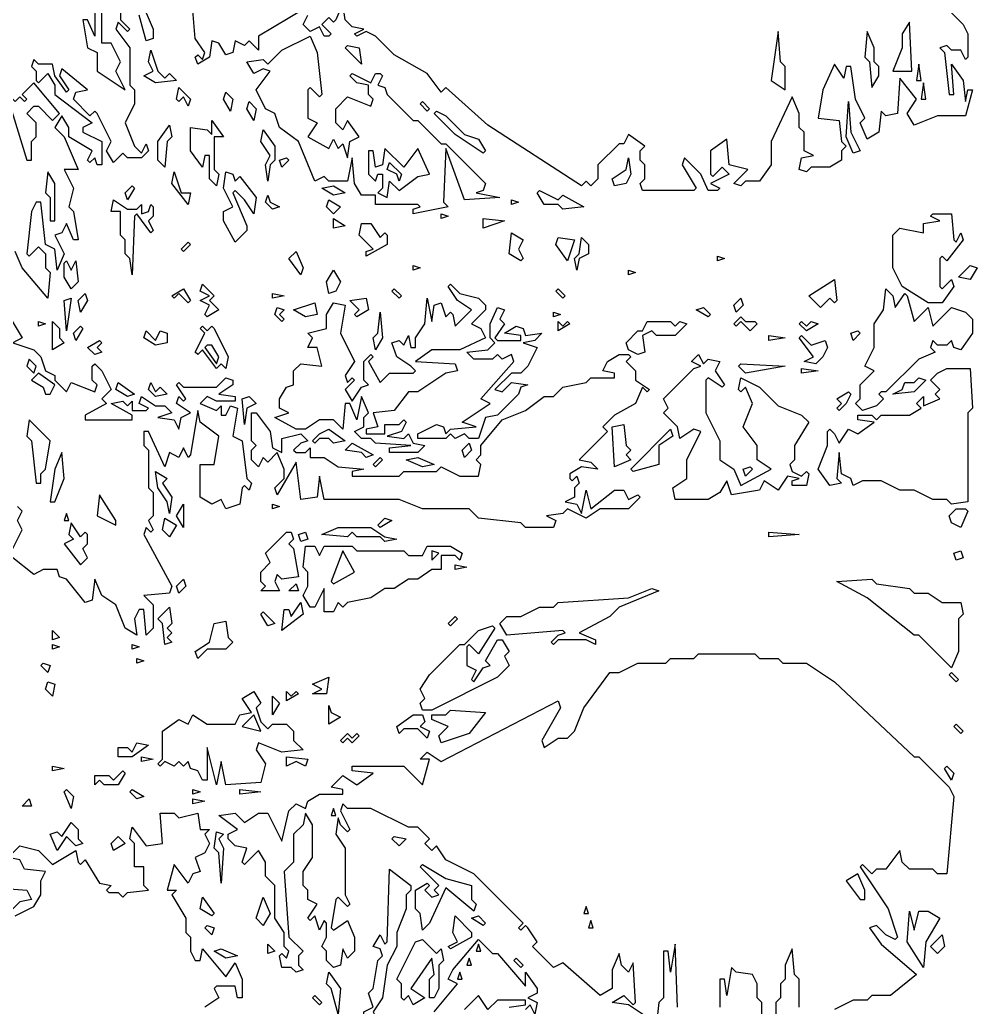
# Model space of a CAD drawing. Header units: millimetres. Extents: x -1921 to 1919, y -2 to 9002.
# Drawn here: x -1042 to -142, y 2950 to 3879 of the extents above; entities that cross this region are included whole.
import ezdxf

# ---------------------------------------------------------------- set-up
doc = ezdxf.new("R2010")
doc.units = ezdxf.units.MM
doc.layers.add('ALMOND-DRAW-PROFILE', color=7, linetype='Continuous', lineweight=25)

msp = doc.modelspace()

# ---------------------------------------------------------------- linework, layer by layer
at = {"layer": 'ALMOND-DRAW-PROFILE'}
for points in [[(-773.86, 3890.17), (-817.89, 3863.75), (-817.89, 3850.54), (-826.7, 3859.34), (-831.1, 3854.94), (-839.91, 3859.34), (-842.11, 3848.34), (-848.72, 3846.14), (-855.32, 3857.14), (-861.93, 3859.34), (-864.13, 3843.93), (-875.14, 3837.33), (-877.34, 3843.93), (-875.14, 3846.14), (-870.73, 3841.73), (-868.53, 3848.34), (-877.34, 3861.55), (-881.74, 3914.38)], [(-192.65, 3912.18), (-155.22, 3874.76), (-150.82, 3865.95), (-150.82, 3843.93), (-153.02, 3841.73), (-157.42, 3850.54), (-166.23, 3850.54), (-170.63, 3854.94), (-177.24, 3852.74), (-172.84, 3848.34), (-168.43, 3808.71), (-164.03, 3808.71), (-166.23, 3837.33), (-155.22, 3821.92), (-153.02, 3802.1), (-150.82, 3813.11), (-146.42, 3813.11), (-153.02, 3788.89), (-179.44, 3788.89), (-201.46, 3780.09), (-208.06, 3791.1), (-199.25, 3804.31), (-214.67, 3824.12), (-216.87, 3791.1), (-227.88, 3788.89), (-232.28, 3793.3), (-234.48, 3773.48), (-245.49, 3766.88), (-252.09, 3782.29), (-247.69, 3786.69), (-256.5, 3804.31), (-260.9, 3835.13), (-265.3, 3835.13), (-267.5, 3824.12), (-276.31, 3837.33), (-287.32, 3813.11), (-291.72, 3786.69), (-271.91, 3784.49), (-269.7, 3764.68), (-265.3, 3760.27), (-269.7, 3755.87), (-269.7, 3747.06), (-280.71, 3740.46), (-298.33, 3740.46), (-302.73, 3736.06), (-309.33, 3738.26), (-307.13, 3749.27), (-296.12, 3751.47), (-304.93, 3755.87), (-304.93, 3773.48), (-309.33, 3777.89), (-309.33, 3791.1), (-315.94, 3806.51), (-335.75, 3764.68), (-335.75, 3742.66), (-346.76, 3727.25), (-359.97, 3727.25), (-364.37, 3722.85), (-370.98, 3725.05), (-357.77, 3738.26), (-375.38, 3742.66), (-377.58, 3766.88), (-392.99, 3755.87), (-392.99, 3733.86), (-390.79, 3731.65), (-381.98, 3740.46), (-375.38, 3733.86), (-392.99, 3725.05), (-384.19, 3720.65), (-386.39, 3718.44), (-395.19, 3718.44), (-401.8, 3733.86), (-417.21, 3749.27), (-419.41, 3742.66), (-406.2, 3720.65), (-408.4, 3718.44), (-456.84, 3718.44), (-459.04, 3725.05), (-454.64, 3729.45), (-454.64, 3742.66), (-459.04, 3747.06), (-459.04, 3755.87), (-454.64, 3760.27), (-470.05, 3771.28), (-474.45, 3762.48), (-478.85, 3762.48), (-498.67, 3742.66), (-498.67, 3729.45), (-505.27, 3722.85), (-509.68, 3727.25), (-514.08, 3722.85), (-602.14, 3780.09), (-641.77, 3815.31), (-646.17, 3810.91), (-659.38, 3828.52), (-690.2, 3846.14), (-707.82, 3863.75), (-716.62, 3868.15), (-725.43, 3863.75), (-727.63, 3865.95), (-718.82, 3870.35), (-729.83, 3872.55), (-736.44, 3879.16), (-738.64, 3894.57), (-745.24, 3879.16), (-747.44, 3876.96), (-751.85, 3881.36), (-758.45, 3874.76), (-749.65, 3865.95), (-751.85, 3863.75), (-756.25, 3863.75), (-760.65, 3872.55), (-769.46, 3868.15), (-776.06, 3874.76), (-771.66, 3883.56)], [(-947.79, 3887.96), (-947.79, 3879.16), (-938.98, 3870.35), (-941.18, 3868.15), (-949.99, 3876.96), (-952.19, 3870.35), (-938.98, 3852.74), (-938.98, 3817.51), (-934.58, 3813.11), (-934.58, 3799.9), (-943.38, 3782.29), (-934.58, 3760.27), (-927.97, 3753.67), (-923.57, 3762.48), (-921.37, 3755.87), (-927.97, 3749.27), (-941.18, 3749.27), (-945.59, 3753.67), (-954.39, 3744.86), (-961, 3755.87), (-956.59, 3764.68), (-969.8, 3791.1), (-972, 3793.3), (-976.41, 3788.89), (-991.82, 3804.31), (-989.62, 3810.91), (-978.61, 3813.11), (-1002.83, 3832.93), (-1005.03, 3826.32), (-996.22, 3813.11), (-998.42, 3810.91), (-1009.43, 3826.32), (-1011.63, 3837.33), (-1024.84, 3837.33), (-1029.24, 3841.73), (-1031.45, 3835.13), (-1027.04, 3830.72), (-1027.04, 3821.92), (-1024.84, 3819.72), (-1016.04, 3828.52), (-1009.43, 3817.51), (-1009.43, 3808.71), (-974.21, 3782.29), (-983.01, 3777.89), (-983.01, 3773.48), (-965.4, 3764.68), (-965.4, 3742.66), (-969.8, 3742.66), (-972, 3749.27), (-976.41, 3744.86), (-978.61, 3747.06), (-974.21, 3755.87), (-996.22, 3769.08), (-996.22, 3777.89), (-1002.83, 3788.89), (-1009.43, 3777.89), (-1000.62, 3769.08), (-987.42, 3738.26), (-1000.62, 3738.26), (-991.82, 3720.65), (-996.22, 3703.03), (-991.82, 3698.63), (-987.42, 3672.21), (-991.82, 3672.21), (-998.42, 3687.62), (-1002.83, 3678.82), (-1009.43, 3676.61), (-1000.62, 3659), (-1007.23, 3643.59), (-1009.43, 3663.41), (-1018.24, 3667.81), (-1022.64, 3707.44), (-1027.04, 3707.44), (-1031.45, 3698.63), (-1035.85, 3659), (-1033.65, 3656.8), (-1024.84, 3665.61), (-1018.24, 3659), (-1018.24, 3645.79), (-1013.83, 3641.39), (-1016.04, 3617.17), (-1040.25, 3645.79), (-1046.86, 3661.2)], [(-923.57, 3885.76), (-916.97, 3870.35), (-916.97, 3861.55), (-923.57, 3859.34), (-930.17, 3883.56)], [(-1053.46, 3601.76), (-1040.25, 3579.75), (-1049.06, 3575.34), (-1029.24, 3568.74), (-1022.64, 3562.13), (-1018.24, 3548.92), (-1009.43, 3544.52), (-1009.43, 3540.12), (-998.42, 3529.11), (-994.02, 3537.92), (-972, 3529.11), (-969.8, 3535.71), (-974.21, 3540.12), (-974.21, 3553.33), (-972, 3555.53), (-965.4, 3548.92), (-956.59, 3531.31), (-965.4, 3522.5), (-961, 3518.1), (-980.81, 3507.09), (-980.81, 3502.69), (-936.78, 3502.69), (-936.78, 3507.09), (-956.59, 3518.1), (-945.59, 3520.3), (-941.18, 3515.9), (-936.78, 3520.3), (-936.78, 3511.5), (-923.57, 3511.5), (-921.37, 3513.7), (-930.17, 3518.1), (-927.97, 3524.71), (-914.76, 3515.9), (-905.96, 3515.9), (-899.35, 3509.3), (-912.56, 3504.89), (-897.15, 3502.69), (-892.75, 3493.88), (-890.55, 3504.89), (-881.74, 3509.3), (-894.95, 3518.1), (-892.75, 3524.71), (-888.34, 3520.3), (-886.14, 3522.5), (-894.95, 3535.71), (-892.75, 3537.92), (-888.34, 3533.51), (-857.52, 3533.51), (-848.72, 3542.32), (-842.11, 3540.12), (-842.11, 3535.71), (-855.32, 3526.91), (-839.91, 3524.71), (-839.91, 3520.3), (-857.52, 3520.3), (-866.33, 3524.71), (-872.93, 3518.1), (-857.52, 3511.5), (-853.12, 3515.9), (-853.12, 3507.09), (-848.72, 3507.09), (-844.31, 3515.9), (-837.71, 3513.7), (-842.11, 3487.28), (-833.31, 3482.88), (-828.9, 3447.65), (-824.5, 3443.25), (-826.7, 3436.64), (-831.1, 3441.05), (-833.31, 3438.85), (-835.51, 3423.43), (-848.72, 3419.03), (-853.12, 3427.84), (-861.93, 3423.43), (-872.93, 3430.04), (-872.93, 3460.86), (-859.72, 3460.86), (-855.32, 3487.28), (-872.93, 3500.49), (-875.14, 3511.5), (-881.74, 3469.67), (-883.94, 3467.47), (-888.34, 3476.27), (-892.75, 3467.47), (-901.55, 3471.87), (-905.96, 3458.66), (-921.37, 3491.68), (-925.77, 3491.68), (-925.77, 3478.47), (-921.37, 3474.07), (-921.37, 3438.85), (-916.97, 3434.44), (-916.97, 3412.43), (-921.37, 3408.02), (-916.97, 3399.22), (-919.17, 3397.02), (-923.57, 3401.42), (-925.77, 3394.81), (-899.35, 3346.38), (-901.55, 3339.77), (-925.77, 3337.57), (-916.97, 3328.77), (-916.97, 3306.75), (-923.57, 3300.15), (-925.77, 3324.36), (-930.17, 3324.36), (-934.58, 3315.56), (-932.38, 3300.15), (-943.38, 3306.75), (-952.19, 3328.77), (-965.4, 3337.57), (-972, 3352.98), (-974.21, 3333.17), (-980.81, 3330.97), (-998.42, 3352.98), (-1005.03, 3355.19), (-1007.23, 3361.79), (-1020.44, 3361.79), (-1029.24, 3357.39), (-1049.06, 3372.8)], [(-1049.06, 3381.6), (-1040.25, 3399.22), (-1044.66, 3408.02), (-1040.25, 3416.83), (-1044.66, 3421.23)], [(-423.81, 2950.1), (-426.02, 3009.54), (-430.42, 2983.12), (-432.62, 3002.94), (-437.02, 3002.94), (-437.02, 2958.9), (-441.43, 2954.5), (-443.63, 2934.69), (-470.05, 2952.3), (-485.46, 2954.5), (-474.45, 2961.11), (-465.64, 2952.3), (-463.44, 2954.5), (-465.64, 2991.93), (-470.05, 2983.12), (-476.65, 2989.73), (-478.85, 3000.73), (-485.46, 2985.32), (-485.46, 2967.71), (-496.47, 2961.11), (-531.69, 2991.93), (-540.5, 2987.52), (-560.31, 3007.34), (-555.91, 3011.74), (-564.71, 3024.95), (-566.92, 3027.15), (-571.32, 3022.75), (-573.52, 3024.95), (-569.12, 3029.35), (-615.35, 3075.59), (-641.77, 3088.8), (-650.58, 3102.01), (-654.98, 3097.6), (-661.58, 3104.21), (-657.18, 3108.61), (-668.19, 3119.62), (-676.99, 3119.62), (-712.22, 3137.23), (-734.24, 3137.23), (-738.64, 3141.63), (-740.84, 3135.03), (-732.03, 3117.42), (-734.24, 3115.22), (-740.84, 3121.82), (-743.04, 3128.42), (-745.24, 3113.01), (-736.44, 3099.8), (-736.44, 3055.77), (-732.03, 3046.97), (-734.24, 3044.77), (-743.04, 3053.57), (-745.24, 3051.37), (-749.65, 3024.95), (-747.44, 3022.75), (-734.24, 3031.56), (-727.63, 3016.14), (-727.63, 3002.94), (-734.24, 2996.33), (-738.64, 3005.14), (-740.84, 2989.73), (-747.44, 2987.52), (-754.05, 2994.13), (-754.05, 3002.94), (-758.45, 3007.34), (-754.05, 3016.14), (-754.05, 3029.35), (-756.25, 3031.56), (-760.65, 3022.75), (-765.06, 3035.96), (-769.46, 3031.56), (-771.66, 3033.76), (-762.86, 3046.97), (-771.66, 3051.37), (-771.66, 3060.18), (-776.06, 3064.58), (-776.06, 3077.79), (-767.26, 3091), (-767.26, 3121.82), (-773.86, 3132.83), (-776.06, 3121.82), (-784.87, 3113.01), (-784.87, 3086.59), (-793.68, 3077.79), (-789.27, 3016.14), (-776.06, 3002.94), (-780.47, 2998.53), (-780.47, 2989.73), (-776.06, 2985.32), (-782.67, 2983.12), (-787.07, 2987.52), (-795.88, 2987.52), (-798.08, 2998.53), (-795.88, 3000.73), (-791.48, 2996.33), (-789.27, 3002.94), (-793.68, 3007.34), (-793.68, 3020.55), (-802.48, 3033.76), (-802.48, 3064.58), (-811.29, 3073.39), (-811.29, 3086.59), (-817.89, 3097.6), (-831.1, 3084.39), (-833.31, 3086.59), (-828.9, 3099.8), (-839.91, 3102.01), (-846.51, 3108.61), (-846.51, 3113.01), (-837.71, 3117.42), (-855.32, 3130.63), (-839.91, 3132.83), (-831.1, 3124.02), (-817.89, 3132.83), (-809.09, 3132.83), (-795.88, 3106.41), (-789.27, 3135.03), (-782.67, 3141.63), (-773.86, 3137.23), (-771.66, 3143.84), (-760.65, 3150.44), (-738.64, 3150.44), (-738.64, 3154.84), (-749.65, 3157.05), (-738.64, 3168.05), (-725.43, 3159.25), (-710.02, 3170.25), (-729.83, 3172.46), (-729.83, 3176.86), (-681.4, 3176.86), (-663.79, 3159.25), (-657.18, 3183.46), (-665.99, 3183.46), (-659.38, 3190.07), (-646.17, 3181.26), (-536.09, 3238.5), (-533.89, 3231.9), (-551.51, 3201.08), (-549.3, 3194.47), (-536.09, 3203.28), (-527.29, 3203.28), (-520.68, 3209.88), (-511.88, 3231.9), (-487.66, 3264.92), (-478.85, 3264.92), (-461.24, 3273.73), (-434.82, 3273.73), (-430.42, 3278.13), (-408.4, 3278.13), (-404, 3282.53), (-351.16, 3282.53), (-346.76, 3278.13), (-329.15, 3278.13), (-324.74, 3273.73), (-302.73, 3273.73), (-276.31, 3256.12), (-201.46, 3185.67), (-197.05, 3185.67), (-168.43, 3157.05), (-164.03, 3148.24), (-170.63, 3075.59), (-179.44, 3075.59), (-183.84, 3079.99), (-205.86, 3079.99), (-212.46, 3086.59), (-214.67, 3097.6), (-227.88, 3079.99), (-236.68, 3079.99), (-241.08, 3075.59), (-249.89, 3084.39), (-252.09, 3082.19), (-225.67, 3042.56), (-216.87, 3016.14), (-219.07, 3013.94), (-227.88, 3018.35), (-236.68, 3027.15), (-243.29, 3024.95), (-232.28, 3009.54), (-199.25, 2980.92), (-223.47, 2961.11), (-241.08, 2961.11), (-245.49, 2956.7), (-258.7, 2956.7), (-276.31, 2947.9)], [(-1046.86, 3035.96), (-1029.24, 3044.77), (-1022.64, 3055.77), (-1022.64, 3068.98), (-1018.24, 3077.79), (-1038.05, 3079.99), (-1042.45, 3088.8), (-1053.46, 3091), (-1042.45, 3102.01), (-1024.84, 3097.6), (-1011.63, 3084.39), (-989.62, 3097.6), (-987.42, 3086.59), (-985.21, 3084.39), (-980.81, 3088.8), (-967.6, 3066.78), (-956.59, 3064.58), (-961, 3060.18), (-958.79, 3057.97), (-949.99, 3057.97), (-945.59, 3053.57), (-941.18, 3057.97), (-921.37, 3060.18), (-925.77, 3064.58), (-925.77, 3082.19), (-934.58, 3082.19), (-934.58, 3104.21), (-938.98, 3108.61), (-936.78, 3119.62), (-923.57, 3102.01), (-908.16, 3104.21), (-910.36, 3132.83), (-897.15, 3132.83), (-892.75, 3128.42), (-875.14, 3132.83), (-872.93, 3117.42), (-864.13, 3117.42), (-868.53, 3113.01), (-864.13, 3104.21), (-868.53, 3095.4), (-877.34, 3091), (-872.93, 3077.79), (-879.54, 3075.59), (-883.94, 3066.78), (-897.15, 3084.39), (-903.76, 3060.18), (-894.95, 3060.18), (-899.35, 3055.77), (-886.14, 3033.76), (-886.14, 3020.55), (-881.74, 3016.14), (-881.74, 3002.94), (-877.34, 2994.13), (-872.93, 2994.13), (-870.73, 3005.14), (-848.72, 2978.72), (-839.91, 2991.93), (-833.31, 2976.52), (-833.31, 2958.9), (-837.71, 2958.9), (-839.91, 2969.91), (-857.52, 2969.91), (-859.72, 2967.71), (-855.32, 2958.9), (-868.53, 2950.1)], [(-1064.47, 3062.38), (-1035.85, 3060.18), (-1031.45, 3051.37), (-1042.45, 3049.17), (-1049.06, 3042.56)], [(-652.78, 2945.69), (-630.76, 2972.11), (-639.57, 2976.52), (-635.16, 2985.32), (-610.95, 3013.94), (-597.74, 3000.73), (-593.33, 3000.73), (-566.92, 2969.91), (-566.92, 2983.12), (-555.91, 2967.71), (-555.91, 2963.31), (-564.71, 2958.9), (-555.91, 2954.5), (-558.11, 2943.49), (-562.51, 2952.3), (-566.92, 2947.9)], [(-309.33, 2950.1), (-309.33, 2976.52), (-313.74, 2980.92), (-315.94, 3005.14), (-322.54, 2989.73), (-322.54, 2976.52), (-326.95, 2972.11), (-326.95, 2958.9), (-331.35, 2954.5), (-331.35, 2941.29)], [(-344.56, 2936.89), (-344.56, 2954.5), (-348.96, 2958.9), (-348.96, 2972.11), (-353.36, 2980.92), (-368.78, 2983.12), (-373.18, 2987.52), (-377.58, 2961.11), (-379.78, 2976.52), (-384.19, 2976.52), (-384.19, 2950.1)], [(-582.33, 2950.1), (-566.92, 2952.3), (-566.92, 2956.7), (-593.33, 2956.7), (-602.14, 2947.9), (-610.95, 2961.11), (-624.16, 2947.9)]]:
    msp.add_lwpolyline(points, dxfattribs=at)
for points in [[(-943.38, 3813.11), (-952.19, 3830.72), (-947.79, 3839.53), (-956.59, 3857.14), (-965.4, 3857.14), (-965.4, 3892.37), (-972, 3894.57), (-972, 3863.75), (-978.61, 3879.16), (-983.01, 3879.16), (-978.61, 3852.74), (-969.8, 3848.34), (-969.8, 3830.72)], [(-221.27, 3830.72), (-203.66, 3830.72), (-205.86, 3876.96), (-212.46, 3865.95), (-212.46, 3852.74)], [(-322.54, 3813.11), (-322.54, 3835.13), (-326.95, 3839.53), (-329.15, 3868.15), (-335.75, 3821.92)], [(-241.08, 3815.31), (-234.48, 3826.32), (-234.48, 3835.13), (-238.88, 3839.53), (-238.88, 3852.74), (-245.49, 3868.15), (-247.69, 3843.93), (-243.29, 3839.53)], [(-672.59, 3696.43), (-672.59, 3700.83), (-665.99, 3703.03), (-668.19, 3705.23), (-707.82, 3705.23), (-707.82, 3714.04), (-721.03, 3714.04), (-727.63, 3725.05), (-729.83, 3749.27), (-734.24, 3727.25), (-751.85, 3727.25), (-756.25, 3731.65), (-765.06, 3727.25), (-780.47, 3764.68), (-798.08, 3777.89), (-802.48, 3791.1), (-811.29, 3795.5), (-820.1, 3813.11), (-806.89, 3830.72), (-813.49, 3832.93), (-822.3, 3828.52), (-828.9, 3839.53), (-813.49, 3841.73), (-809.09, 3837.33), (-795.88, 3850.54), (-769.46, 3863.75), (-762.86, 3848.34), (-758.45, 3808.71), (-760.65, 3806.51), (-769.46, 3815.31), (-771.66, 3813.11), (-771.66, 3786.69), (-762.86, 3782.29), (-771.66, 3769.08), (-751.85, 3758.07), (-747.44, 3766.88), (-743.04, 3758.07), (-738.64, 3762.48), (-734.24, 3749.27), (-732.03, 3764.68), (-723.23, 3769.08), (-734.24, 3784.49), (-738.64, 3775.68), (-745.24, 3782.29), (-745.24, 3795.5), (-734.24, 3806.51), (-712.22, 3797.7), (-710.02, 3804.31), (-714.42, 3808.71), (-714.42, 3817.51), (-725.43, 3819.72), (-732.03, 3826.32), (-729.83, 3828.52), (-712.22, 3819.72), (-707.82, 3828.52), (-703.41, 3828.52), (-701.21, 3826.32), (-705.61, 3817.51), (-699.01, 3815.31), (-696.81, 3808.71), (-672.59, 3784.49), (-668.19, 3784.49), (-646.17, 3762.48), (-641.77, 3762.48), (-604.34, 3725.05), (-606.54, 3718.44), (-613.15, 3716.24), (-591.13, 3711.84), (-624.16, 3709.64), (-641.77, 3758.07), (-643.97, 3707.44), (-639.57, 3703.03)], [(-914.76, 3819.72), (-925.77, 3826.32), (-916.97, 3830.72), (-921.37, 3839.53), (-919.17, 3850.54), (-912.56, 3830.72), (-905.96, 3824.12), (-901.55, 3828.52), (-894.95, 3821.92)], [(-721.03, 3837.33), (-736.44, 3852.74), (-734.24, 3854.94), (-723.23, 3852.74)], [(-199.25, 3821.92), (-194.85, 3821.92), (-197.05, 3837.33)], [(-1035.85, 3747.06), (-1031.45, 3747.06), (-1031.45, 3764.68), (-1027.04, 3769.08), (-1027.04, 3782.29), (-1035.85, 3791.1), (-1029.24, 3797.7), (-1024.84, 3797.7), (-1011.63, 3784.49), (-1005.03, 3791.1), (-1029.24, 3819.72), (-1040.25, 3808.71), (-1035.85, 3804.31), (-1038.05, 3802.1), (-1042.45, 3806.51), (-1046.86, 3802.1), (-1051.26, 3806.51), (-1053.46, 3804.31)], [(-194.85, 3804.31), (-190.45, 3804.31), (-192.65, 3819.72)], [(-883.94, 3797.7), (-888.34, 3806.51), (-892.75, 3802.1), (-894.95, 3804.31), (-892.75, 3815.31), (-881.74, 3804.31)], [(-844.31, 3793.3), (-850.92, 3804.31), (-848.72, 3810.91), (-842.11, 3804.31)], [(-822.3, 3784.49), (-828.9, 3795.5), (-826.7, 3802.1), (-820.1, 3795.5)], [(-659.38, 3793.3), (-665.99, 3799.9), (-663.79, 3802.1), (-657.18, 3795.5)], [(-258.7, 3753.67), (-265.3, 3769.08), (-263.1, 3802.1), (-260.9, 3773.48), (-252.09, 3755.87)], [(-606.54, 3753.67), (-632.96, 3771.28), (-652.78, 3791.1), (-650.58, 3793.3), (-641.77, 3788.89), (-624.16, 3771.28), (-610.95, 3766.88), (-604.34, 3755.87)], [(-857.52, 3722.85), (-864.13, 3729.45), (-864.13, 3751.47), (-868.53, 3751.47), (-870.73, 3740.46), (-881.74, 3755.87), (-881.74, 3777.89), (-866.33, 3775.68), (-861.93, 3771.28), (-861.93, 3784.49), (-850.92, 3769.08), (-859.72, 3769.08), (-859.72, 3738.26), (-855.32, 3733.86)], [(-905.96, 3740.46), (-912.56, 3747.06), (-912.56, 3764.68), (-901.55, 3780.09), (-899.35, 3769.08), (-903.76, 3764.68)], [(-809.09, 3727.25), (-811.29, 3742.66), (-806.89, 3751.47), (-815.69, 3764.68), (-813.49, 3775.68), (-802.48, 3760.27), (-802.48, 3747.06), (-806.89, 3742.66)], [(-696.81, 3711.84), (-694.61, 3727.25), (-685.8, 3718.44), (-668.19, 3731.65), (-657.18, 3733.86), (-668.19, 3758.07), (-681.4, 3740.46), (-699.01, 3758.07), (-701.21, 3742.66), (-707.82, 3740.46), (-710.02, 3755.87), (-714.42, 3755.87), (-714.42, 3733.86), (-707.82, 3727.25), (-705.61, 3733.86), (-701.21, 3733.86), (-701.21, 3720.65), (-705.61, 3716.24)], [(-795.88, 3740.46), (-798.08, 3747.06), (-791.48, 3749.27), (-789.27, 3747.06)], [(-685.8, 3727.25), (-688, 3733.86), (-696.81, 3738.26), (-694.61, 3744.86), (-683.6, 3733.86)], [(-483.26, 3722.85), (-485.46, 3729.45), (-472.25, 3738.26), (-470.05, 3749.27), (-467.85, 3733.86), (-472.25, 3725.05)], [(-1013.83, 3689.82), (-1009.43, 3689.82), (-1009.43, 3725.05), (-1016.04, 3736.06), (-1018.24, 3716.24), (-1013.83, 3711.84)], [(-883.94, 3705.23), (-899.35, 3725.05), (-897.15, 3736.06), (-890.55, 3716.24), (-881.74, 3716.24)], [(-839.91, 3670.01), (-850.92, 3689.82), (-850.92, 3698.63), (-842.11, 3703.03), (-850.92, 3720.65), (-848.72, 3736.06), (-842.11, 3733.86), (-839.91, 3727.25), (-835.51, 3731.65), (-820.1, 3711.84), (-822.3, 3696.43), (-831.1, 3709.64), (-839.91, 3718.44), (-842.11, 3716.24), (-828.9, 3685.42), (-828.9, 3681.02)], [(-941.18, 3709.64), (-943.38, 3716.24), (-936.78, 3722.85), (-934.58, 3720.65)], [(-747.44, 3714.04), (-758.45, 3720.65), (-747.44, 3722.85), (-736.44, 3716.24)], [(-531.69, 3700.83), (-536.09, 3705.23), (-549.3, 3705.23), (-555.91, 3716.24), (-553.71, 3718.44), (-536.09, 3709.64), (-531.69, 3714.04), (-511.88, 3703.03)], [(-936.78, 3639.19), (-938.98, 3654.6), (-943.38, 3659), (-943.38, 3672.21), (-947.79, 3676.61), (-947.79, 3698.63), (-956.59, 3698.63), (-954.39, 3709.64), (-941.18, 3700.83), (-932.38, 3700.83), (-927.97, 3705.23), (-927.97, 3696.43), (-921.37, 3698.63), (-919.17, 3705.23), (-916.97, 3703.03), (-916.97, 3694.23), (-921.37, 3689.82), (-916.97, 3681.02), (-919.17, 3678.82), (-932.38, 3696.43), (-934.58, 3694.23)], [(-804.69, 3700.83), (-811.29, 3707.44), (-809.09, 3714.04), (-806.89, 3707.44), (-798.08, 3703.03)], [(-747.44, 3696.43), (-754.05, 3703.03), (-751.85, 3709.64), (-740.84, 3703.03)], [(-580.13, 3705.23), (-580.13, 3709.64), (-573.52, 3707.44)], [(-747.44, 3683.22), (-747.44, 3692.03), (-736.44, 3685.42)], [(-646.17, 3692.03), (-646.17, 3696.43), (-639.57, 3694.23)], [(-606.54, 3683.22), (-606.54, 3692.03), (-586.73, 3689.82)], [(-188.25, 3612.77), (-212.46, 3628.18), (-221.27, 3645.79), (-221.27, 3676.61), (-214.67, 3683.22), (-192.65, 3678.82), (-192.65, 3687.62), (-177.24, 3689.82), (-186.05, 3694.23), (-183.84, 3696.43), (-166.23, 3696.43), (-164.03, 3672.21), (-161.83, 3670.01), (-157.42, 3678.82), (-155.22, 3672.21), (-170.63, 3652.4), (-175.04, 3656.8), (-177.24, 3654.6), (-177.24, 3628.18), (-175.04, 3625.98), (-166.23, 3634.78), (-164.03, 3628.18), (-175.04, 3612.77)], [(-716.62, 3656.8), (-716.62, 3661.2), (-710.02, 3663.41), (-723.23, 3676.61), (-721.03, 3687.62), (-712.22, 3687.62), (-703.41, 3674.41), (-699.01, 3678.82), (-696.81, 3676.61), (-696.81, 3667.81)], [(-888.34, 3661.2), (-890.55, 3663.41), (-883.94, 3670.01), (-881.74, 3667.81)], [(-571.32, 3652.4), (-582.33, 3659), (-580.13, 3678.82), (-569.12, 3672.21), (-573.52, 3663.41), (-569.12, 3654.6)], [(-527.29, 3652.4), (-538.3, 3667.81), (-536.09, 3674.41), (-520.68, 3672.21)], [(-518.48, 3643.59), (-520.68, 3654.6), (-516.28, 3659), (-514.08, 3674.41), (-507.47, 3667.81), (-507.47, 3659), (-516.28, 3654.6)], [(-778.27, 3639.19), (-789.27, 3654.6), (-782.67, 3661.2), (-776.06, 3645.79)], [(-994.02, 3625.98), (-1000.62, 3636.99), (-1000.62, 3650.2), (-998.42, 3652.4), (-994.02, 3643.59), (-989.62, 3652.4), (-987.42, 3632.58)], [(-386.39, 3652.4), (-386.39, 3656.8), (-379.78, 3654.6)], [(-751.85, 3621.58), (-754.05, 3632.58), (-747.44, 3643.59), (-740.84, 3632.58), (-745.24, 3623.78)], [(-672.59, 3643.59), (-672.59, 3647.99), (-665.99, 3645.79)], [(-470.05, 3639.19), (-470.05, 3643.59), (-463.44, 3641.39)], [(-159.63, 3636.99), (-148.62, 3647.99), (-142.01, 3645.79), (-148.62, 3634.78)], [(-289.52, 3608.37), (-300.53, 3619.37), (-276.31, 3634.78), (-274.11, 3614.97), (-276.31, 3612.77), (-280.71, 3617.17)], [(-883.94, 3612.77), (-892.75, 3621.58), (-897.15, 3617.17), (-899.35, 3619.37), (-888.34, 3625.98), (-881.74, 3614.97)], [(-866.33, 3599.56), (-868.53, 3601.76), (-864.13, 3610.57), (-872.93, 3614.97), (-864.13, 3619.37), (-872.93, 3623.78), (-870.73, 3630.38), (-859.72, 3619.37), (-864.13, 3614.97), (-855.32, 3606.16)], [(-694.61, 3471.87), (-694.61, 3476.27), (-674.79, 3478.47), (-707.82, 3480.68), (-712.22, 3485.08), (-721.03, 3485.08), (-727.63, 3491.68), (-718.82, 3496.09), (-718.82, 3504.89), (-714.42, 3509.3), (-721.03, 3524.71), (-725.43, 3502.69), (-732.03, 3518.1), (-736.44, 3518.1), (-738.64, 3493.88), (-747.44, 3502.69), (-760.65, 3502.69), (-773.86, 3493.88), (-782.67, 3493.88), (-802.48, 3504.89), (-789.27, 3509.3), (-798.08, 3513.7), (-798.08, 3522.5), (-791.48, 3533.51), (-784.87, 3535.71), (-784.87, 3548.92), (-778.27, 3555.53), (-758.45, 3553.33), (-762.86, 3570.94), (-771.66, 3570.94), (-767.26, 3579.75), (-771.66, 3584.15), (-754.05, 3588.55), (-754.05, 3601.76), (-747.44, 3612.77), (-736.44, 3610.57), (-740.84, 3584.15), (-727.63, 3557.73), (-736.44, 3544.52), (-734.24, 3537.92), (-729.83, 3542.32), (-727.63, 3540.12), (-736.44, 3531.31), (-729.83, 3520.3), (-721.03, 3533.51), (-714.42, 3535.71), (-718.82, 3540.12), (-718.82, 3557.73), (-712.22, 3564.33), (-710.02, 3562.13), (-714.42, 3557.73), (-703.41, 3537.92), (-694.61, 3546.72), (-672.59, 3546.72), (-670.39, 3548.92), (-674.79, 3553.33), (-688, 3562.13), (-692.41, 3575.34), (-685.8, 3577.54), (-681.4, 3573.14), (-676.99, 3581.95), (-674.79, 3570.94), (-670.39, 3570.94), (-670.39, 3579.75), (-661.58, 3592.95), (-659.38, 3617.17), (-654.98, 3595.16), (-652.78, 3610.57), (-646.17, 3612.77), (-641.77, 3599.56), (-637.37, 3603.96), (-635.16, 3601.76), (-632.96, 3590.75), (-617.55, 3606.16), (-630.76, 3614.97), (-639.57, 3628.18), (-637.37, 3630.38), (-628.56, 3621.58), (-610.95, 3617.17), (-604.34, 3610.57), (-604.34, 3606.16), (-617.55, 3592.95), (-608.75, 3588.55), (-604.34, 3579.75), (-628.56, 3568.74), (-654.98, 3568.74), (-670.39, 3557.73), (-632.96, 3555.53), (-630.76, 3548.92), (-641.77, 3546.72), (-668.19, 3529.11), (-676.99, 3529.11), (-690.2, 3511.5), (-710.02, 3509.3), (-705.61, 3496.09), (-716.62, 3493.88), (-716.62, 3489.48), (-699.01, 3489.48), (-699.01, 3498.29), (-685.8, 3498.29), (-681.4, 3502.69), (-679.2, 3500.49), (-683.6, 3491.68), (-696.81, 3487.28), (-681.4, 3485.08), (-676.99, 3489.48), (-672.59, 3480.68), (-661.58, 3478.47), (-668.19, 3471.87)], [(-685.8, 3617.17), (-692.41, 3623.78), (-690.2, 3625.98), (-683.6, 3619.37)], [(-531.69, 3617.17), (-538.3, 3623.78), (-536.09, 3625.98), (-529.49, 3619.37)], [(-249.89, 3511.5), (-256.5, 3518.1), (-252.09, 3522.5), (-252.09, 3535.71), (-238.88, 3548.92), (-247.69, 3553.33), (-238.88, 3570.94), (-238.88, 3592.95), (-230.08, 3606.16), (-227.88, 3625.98), (-221.27, 3619.37), (-219.07, 3608.37), (-210.26, 3621.58), (-208.06, 3619.37), (-201.46, 3595.16), (-188.25, 3608.37), (-183.84, 3590.75), (-166.23, 3608.37), (-153.02, 3603.96), (-146.42, 3597.36), (-146.42, 3584.15), (-157.42, 3568.74), (-164.03, 3570.94), (-166.23, 3577.54), (-170.63, 3573.14), (-179.44, 3573.14), (-183.84, 3577.54), (-186.05, 3570.94), (-181.64, 3566.54), (-197.05, 3559.93), (-227.88, 3529.11), (-232.28, 3529.11), (-234.48, 3526.91), (-230.08, 3522.5), (-236.68, 3515.9)], [(-998.42, 3586.35), (-1000.62, 3614.97), (-994.02, 3617.17)], [(-985.21, 3603.96), (-987.42, 3614.97), (-980.81, 3621.58), (-978.61, 3614.97)], [(-804.69, 3617.17), (-804.69, 3621.58), (-793.68, 3619.37)], [(-725.43, 3599.56), (-727.63, 3601.76), (-723.23, 3606.16), (-732.03, 3614.97), (-716.62, 3617.17), (-714.42, 3606.16)], [(-368.78, 3603.96), (-370.98, 3610.57), (-364.37, 3617.17), (-362.17, 3610.57)], [(-795.88, 3595.16), (-802.48, 3601.76), (-800.28, 3608.37), (-793.68, 3606.16), (-798.08, 3601.76), (-793.68, 3597.36)], [(-773.86, 3599.56), (-784.87, 3606.16), (-765.06, 3612.77), (-762.86, 3601.76)], [(-668.19, 3485.08), (-668.19, 3489.48), (-650.58, 3498.29), (-643.97, 3496.09), (-641.77, 3489.48), (-637.37, 3493.88), (-613.15, 3496.09), (-626.36, 3500.49), (-599.94, 3518.1), (-608.75, 3522.5), (-577.92, 3557.73), (-580.13, 3564.33), (-588.93, 3559.93), (-593.33, 3564.33), (-597.74, 3559.93), (-615.35, 3559.93), (-621.96, 3566.54), (-602.14, 3568.74), (-595.54, 3575.34), (-599.94, 3579.75), (-599.94, 3592.95), (-593.33, 3608.37), (-586.73, 3606.16), (-591.13, 3597.36), (-586.73, 3592.95), (-595.54, 3579.75), (-593.33, 3577.54), (-571.32, 3577.54), (-571.32, 3581.95), (-586.73, 3584.15), (-575.72, 3590.75), (-569.12, 3588.55), (-566.92, 3581.95), (-551.51, 3584.15), (-558.11, 3577.54), (-569.12, 3575.34), (-555.91, 3570.94), (-564.71, 3553.33), (-571.32, 3546.72), (-580.13, 3546.72), (-595.54, 3531.31), (-588.93, 3529.11), (-580.13, 3537.92), (-564.71, 3535.71), (-571.32, 3533.51), (-573.52, 3526.91), (-593.33, 3507.09), (-604.34, 3504.89), (-610.95, 3485.08), (-619.75, 3485.08), (-624.16, 3489.48), (-632.96, 3485.08), (-637.37, 3489.48), (-641.77, 3485.08)], [(-395.19, 3599.56), (-406.2, 3606.16), (-399.6, 3608.37), (-392.99, 3601.76)], [(-707.82, 3568.74), (-710.02, 3579.75), (-705.61, 3584.15), (-703.41, 3603.96), (-701.21, 3579.75)], [(-540.5, 3599.56), (-540.5, 3603.96), (-533.89, 3601.76)], [(-355.57, 3586.35), (-364.37, 3595.16), (-368.78, 3590.75), (-370.98, 3592.95), (-364.37, 3599.56), (-359.97, 3595.16), (-351.16, 3595.16), (-348.96, 3592.95)], [(-1024.84, 3590.75), (-1024.84, 3595.16), (-1018.24, 3592.95)], [(-1011.63, 3568.74), (-1011.63, 3595.16), (-1005.03, 3588.55), (-1005.03, 3579.75), (-1000.62, 3575.34)], [(-989.62, 3577.54), (-991.82, 3584.15), (-985.21, 3590.75), (-983.01, 3588.55)], [(-914.76, 3573.14), (-925.77, 3579.75), (-923.57, 3586.35), (-914.76, 3577.54), (-910.36, 3586.35), (-903.76, 3584.15), (-903.76, 3575.34)], [(-857.52, 3551.13), (-870.73, 3568.74), (-875.14, 3564.33), (-877.34, 3566.54), (-868.53, 3584.15), (-872.93, 3588.55), (-870.73, 3590.75), (-866.33, 3586.35), (-861.93, 3590.75), (-859.72, 3588.55), (-846.51, 3562.13), (-848.72, 3551.13), (-853.12, 3555.53)], [(-536.09, 3586.35), (-536.09, 3595.16), (-531.69, 3590.75), (-527.29, 3595.16), (-525.09, 3592.95)], [(-461.24, 3564.33), (-470.05, 3568.74), (-472.25, 3575.34), (-461.24, 3586.35), (-456.84, 3586.35), (-452.43, 3595.16), (-430.42, 3595.16), (-426.02, 3590.75), (-421.61, 3595.16), (-415.01, 3592.95), (-426.02, 3581.95), (-443.63, 3581.95), (-448.03, 3586.35), (-456.84, 3581.95), (-454.64, 3566.54)], [(-302.73, 3586.35), (-309.33, 3592.95), (-307.13, 3595.16), (-302.73, 3590.75), (-298.33, 3595.16), (-291.72, 3592.95)], [(-258.7, 3577.54), (-260.9, 3584.15), (-254.29, 3586.35), (-252.09, 3584.15)], [(-972, 3564.33), (-978.61, 3570.94), (-967.6, 3577.54), (-965.4, 3575.34), (-969.8, 3570.94), (-965.4, 3566.54)], [(-337.95, 3577.54), (-337.95, 3581.95), (-322.54, 3579.75)], [(-304.93, 3557.73), (-296.12, 3562.13), (-309.33, 3579.75), (-307.13, 3581.95), (-298.33, 3573.14), (-285.12, 3577.54), (-282.91, 3570.94), (-287.32, 3562.13), (-293.92, 3555.53)], [(-857.52, 3555.53), (-855.32, 3562.13), (-861.93, 3573.14), (-866.33, 3573.14), (-868.53, 3570.94)], [(-1029.24, 3546.72), (-1027.04, 3553.33), (-1033.65, 3559.93), (-1035.85, 3553.33)], [(-566.92, 3401.42), (-571.32, 3405.82), (-610.95, 3410.23), (-619.75, 3419.03), (-663.79, 3419.03), (-685.8, 3427.84), (-756.25, 3427.84), (-760.65, 3449.85), (-762.86, 3430.04), (-778.27, 3427.84), (-782.67, 3463.06), (-800.28, 3432.24), (-802.48, 3438.85), (-793.68, 3447.65), (-793.68, 3456.46), (-800.28, 3471.87), (-809.09, 3463.06), (-813.49, 3467.47), (-817.89, 3458.66), (-824.5, 3465.26), (-824.5, 3474.07), (-820.1, 3478.47), (-824.5, 3482.88), (-824.5, 3509.3), (-820.1, 3509.3), (-806.89, 3491.68), (-804.69, 3476.27), (-795.88, 3471.87), (-795.88, 3485.08), (-778.27, 3489.48), (-771.66, 3482.88), (-778.27, 3480.68), (-784.87, 3474.07), (-782.67, 3471.87), (-773.86, 3471.87), (-769.46, 3476.27), (-769.46, 3467.47), (-756.25, 3467.47), (-743.04, 3458.66), (-718.82, 3456.46), (-729.83, 3454.26), (-729.83, 3449.85), (-685.8, 3449.85), (-681.4, 3454.26), (-650.58, 3454.26), (-646.17, 3458.66), (-628.56, 3449.85), (-610.95, 3449.85), (-608.75, 3460.86), (-613.15, 3465.26), (-608.75, 3469.67), (-608.75, 3478.47), (-588.93, 3502.69), (-566.92, 3511.5), (-549.3, 3524.71), (-540.5, 3524.71), (-531.69, 3533.51), (-509.68, 3537.92), (-505.27, 3542.32), (-483.26, 3542.32), (-483.26, 3546.72), (-494.26, 3548.92), (-489.86, 3557.73), (-478.85, 3564.33), (-470.05, 3564.33), (-467.85, 3562.13), (-472.25, 3557.73), (-463.44, 3548.92), (-463.44, 3540.12), (-450.23, 3531.31), (-452.43, 3529.11), (-456.84, 3533.51), (-463.44, 3518.1), (-483.26, 3507.09), (-494.26, 3496.09), (-489.86, 3491.68), (-516.28, 3465.26), (-505.27, 3463.06), (-498.67, 3456.46), (-514.08, 3458.66), (-525.09, 3452.05), (-525.09, 3447.65), (-522.88, 3445.45), (-518.48, 3449.85), (-516.28, 3443.25), (-520.68, 3438.85), (-520.68, 3430.04), (-529.49, 3425.64), (-518.48, 3423.43), (-514.08, 3414.63), (-509.68, 3436.64), (-505.27, 3419.03), (-483.26, 3436.64), (-474.45, 3436.64), (-470.05, 3427.84), (-461.24, 3432.24), (-459.04, 3430.04), (-470.05, 3419.03), (-496.47, 3419.03), (-509.68, 3410.23), (-527.29, 3419.03), (-531.69, 3414.63), (-547.1, 3412.43), (-538.3, 3408.02), (-540.5, 3401.42)], [(-426.02, 3427.84), (-428.22, 3438.85), (-415.01, 3447.65), (-415.01, 3465.26), (-401.8, 3491.68), (-408.4, 3493.88), (-421.61, 3485.08), (-423.81, 3496.09), (-437.02, 3509.3), (-432.62, 3513.7), (-437.02, 3522.5), (-408.4, 3551.13), (-401.8, 3553.33), (-410.6, 3557.73), (-404, 3564.33), (-399.6, 3555.53), (-395.19, 3559.93), (-384.19, 3557.73), (-388.59, 3548.92), (-379.78, 3535.71), (-381.98, 3533.51), (-395.19, 3542.32), (-397.4, 3540.12), (-397.4, 3509.3), (-384.19, 3482.88), (-384.19, 3465.26), (-370.98, 3456.46), (-364.37, 3441.05), (-335.75, 3456.46), (-348.96, 3465.26), (-348.96, 3478.47), (-362.17, 3496.09), (-353.36, 3518.1), (-359.97, 3533.51), (-364.37, 3529.11), (-366.57, 3531.31), (-364.37, 3542.32), (-346.76, 3533.51), (-329.15, 3515.9), (-307.13, 3507.09), (-300.53, 3500.49), (-313.74, 3478.47), (-313.74, 3465.26), (-318.14, 3460.86), (-315.94, 3454.26), (-307.13, 3449.85), (-302.73, 3454.26), (-300.53, 3452.05), (-302.73, 3441.05), (-315.94, 3441.05), (-315.94, 3445.45), (-309.33, 3447.65), (-320.34, 3449.85), (-329.15, 3436.64), (-342.36, 3445.45), (-346.76, 3436.64), (-373.18, 3432.24), (-377.58, 3445.45), (-384.19, 3434.44), (-395.19, 3427.84)], [(-359.97, 3546.72), (-366.57, 3553.33), (-364.37, 3555.53), (-322.54, 3553.33)], [(-307.13, 3546.72), (-307.13, 3551.13), (-291.72, 3548.92)], [(-166.23, 3423.43), (-170.63, 3427.84), (-183.84, 3427.84), (-201.46, 3436.64), (-214.67, 3436.64), (-232.28, 3445.45), (-249.89, 3445.45), (-258.7, 3441.05), (-260.9, 3447.65), (-269.7, 3452.05), (-271.91, 3471.87), (-274.11, 3447.65), (-269.7, 3443.25), (-280.71, 3441.05), (-291.72, 3456.46), (-282.91, 3478.47), (-282.91, 3491.68), (-280.71, 3493.88), (-276.31, 3489.48), (-271.91, 3480.68), (-263.1, 3493.88), (-254.29, 3489.48), (-238.88, 3500.49), (-254.29, 3502.69), (-254.29, 3507.09), (-241.08, 3507.09), (-236.68, 3502.69), (-232.28, 3507.09), (-205.86, 3507.09), (-194.85, 3513.7), (-199.25, 3518.1), (-192.65, 3524.71), (-192.65, 3515.9), (-177.24, 3522.5), (-181.64, 3526.91), (-177.24, 3531.31), (-186.05, 3540.12), (-179.44, 3546.72), (-170.63, 3551.13), (-148.62, 3551.13), (-146.42, 3513.7), (-150.82, 3509.3), (-150.82, 3425.64)], [(-1018.24, 3526.91), (-1013.83, 3526.91), (-1009.43, 3535.71), (-1024.84, 3546.72), (-1031.45, 3540.12), (-1020.44, 3533.51)], [(-221.27, 3526.91), (-212.46, 3531.31), (-210.26, 3537.92), (-201.46, 3537.92), (-197.05, 3542.32), (-190.45, 3540.12), (-201.46, 3529.11)], [(-941.18, 3524.71), (-952.19, 3531.31), (-949.99, 3537.92), (-934.58, 3526.91)], [(-914.76, 3524.71), (-921.37, 3531.31), (-919.17, 3537.92), (-914.76, 3529.11), (-910.36, 3533.51), (-903.76, 3526.91)], [(-831.1, 3498.29), (-833.31, 3522.5), (-826.7, 3524.71), (-820.1, 3518.1), (-828.9, 3513.7)], [(-271.91, 3511.5), (-274.11, 3513.7), (-269.7, 3518.1), (-274.11, 3522.5), (-263.1, 3529.11), (-260.9, 3526.91), (-265.3, 3518.1)], [(-1027.04, 3443.25), (-1022.64, 3443.25), (-1022.64, 3452.05), (-1018.24, 3456.46), (-1013.83, 3482.88), (-1033.65, 3502.69), (-1035.85, 3487.28), (-1031.45, 3482.88)], [(-765.06, 3480.68), (-767.26, 3482.88), (-760.65, 3489.48), (-751.85, 3493.88), (-736.44, 3482.88), (-747.44, 3480.68), (-751.85, 3485.08), (-760.65, 3485.08)], [(-483.26, 3458.66), (-485.46, 3496.09), (-474.45, 3498.29), (-472.25, 3478.47), (-467.85, 3474.07), (-472.25, 3469.67), (-467.85, 3465.26)], [(-465.64, 3454.26), (-467.85, 3456.46), (-430.42, 3493.88), (-428.22, 3487.28), (-441.43, 3478.47), (-441.43, 3460.86)], [(-716.62, 3467.47), (-721.03, 3471.87), (-736.44, 3474.07), (-729.83, 3480.68), (-710.02, 3469.67)], [(-624.16, 3467.47), (-626.36, 3474.07), (-619.75, 3480.68), (-617.55, 3474.07)], [(-1013.83, 3425.64), (-1009.43, 3425.64), (-1000.62, 3447.65), (-1002.83, 3471.87), (-1009.43, 3456.46)], [(-707.82, 3458.66), (-710.02, 3460.86), (-703.41, 3467.47), (-701.21, 3465.26)], [(-663.79, 3458.66), (-679.2, 3465.26), (-668.19, 3467.47), (-652.78, 3460.86)], [(-359.97, 3449.85), (-362.17, 3456.46), (-355.57, 3458.66), (-353.36, 3456.46)], [(-901.55, 3414.63), (-903.76, 3425.64), (-912.56, 3438.85), (-914.76, 3454.26), (-903.76, 3447.65), (-908.16, 3443.25), (-899.35, 3430.04)], [(-952.19, 3403.62), (-952.19, 3408.02), (-967.6, 3432.24), (-969.8, 3412.43)], [(-888.34, 3401.42), (-894.95, 3412.43), (-888.34, 3423.43)], [(-804.69, 3419.03), (-804.69, 3423.43), (-798.08, 3421.23)], [(-157.42, 3401.42), (-166.23, 3405.82), (-168.43, 3412.43), (-161.83, 3419.03), (-153.02, 3419.03), (-150.82, 3416.83)], [(-1000.62, 3408.02), (-996.22, 3408.02), (-998.42, 3414.63)], [(-901.55, 3392.61), (-908.16, 3399.22), (-905.96, 3410.23), (-894.95, 3403.62)], [(-703.41, 3401.42), (-705.61, 3403.62), (-699.01, 3410.23), (-692.41, 3408.02)], [(-985.21, 3366.19), (-978.61, 3372.8), (-983.01, 3381.6), (-978.61, 3386.01), (-978.61, 3394.81), (-980.81, 3397.02), (-985.21, 3392.61), (-994.02, 3405.82), (-996.22, 3394.81), (-991.82, 3390.41), (-1000.62, 3386.01)], [(-699.01, 3388.21), (-703.41, 3392.61), (-725.43, 3392.61), (-729.83, 3397.02), (-734.24, 3392.61), (-758.45, 3394.81), (-743.04, 3401.42), (-712.22, 3401.42), (-699.01, 3392.61), (-688, 3390.41)], [(-815.69, 3341.98), (-811.29, 3346.38), (-815.69, 3350.78), (-815.69, 3359.59), (-806.89, 3368.4), (-811.29, 3377.2), (-791.48, 3397.02), (-787.07, 3397.02), (-784.87, 3390.41), (-789.27, 3386.01), (-784.87, 3381.6), (-780.47, 3355.19), (-795.88, 3352.98), (-800.28, 3357.39), (-802.48, 3350.78), (-798.08, 3341.98)], [(-778.27, 3388.21), (-780.47, 3394.81), (-773.86, 3397.02), (-771.66, 3390.41)], [(-337.95, 3392.61), (-337.95, 3397.02), (-309.33, 3394.81)], [(-756.25, 3322.16), (-756.25, 3344.18), (-765.06, 3326.57), (-769.46, 3326.57), (-776.06, 3337.57), (-771.66, 3346.38), (-771.66, 3359.59), (-776.06, 3363.99), (-773.86, 3383.81), (-765.06, 3383.81), (-760.65, 3375), (-756.25, 3383.81), (-729.83, 3383.81), (-725.43, 3379.4), (-681.4, 3379.4), (-676.99, 3375), (-663.79, 3375), (-659.38, 3383.81), (-637.37, 3383.81), (-626.36, 3377.2), (-628.56, 3370.6), (-632.96, 3375), (-646.17, 3375), (-646.17, 3361.79), (-654.98, 3361.79), (-668.19, 3352.98), (-676.99, 3352.98), (-690.2, 3344.18), (-699.01, 3344.18), (-712.22, 3335.37), (-734.24, 3330.97), (-738.64, 3326.57), (-743.04, 3330.97), (-747.44, 3322.16)], [(-749.65, 3350.78), (-747.44, 3348.58), (-727.63, 3359.59), (-738.64, 3379.4)], [(-654.98, 3370.6), (-648.37, 3377.2), (-654.98, 3379.4)], [(-161.83, 3370.6), (-164.03, 3377.2), (-157.42, 3379.4), (-155.22, 3372.8)], [(-632.96, 3361.79), (-632.96, 3366.19), (-621.96, 3363.99)], [(-892.75, 3339.77), (-894.95, 3346.38), (-888.34, 3352.98), (-886.14, 3346.38)], [(-789.27, 3341.98), (-782.67, 3348.58), (-780.47, 3341.98)], [(-166.23, 3269.32), (-197.05, 3300.15), (-201.46, 3300.15), (-245.49, 3335.37), (-274.11, 3350.78), (-241.08, 3352.98), (-236.68, 3348.58), (-205.86, 3344.18), (-201.46, 3339.77), (-188.25, 3339.77), (-175.04, 3330.97), (-157.42, 3330.97), (-155.22, 3319.96), (-159.63, 3315.56), (-159.63, 3284.74)], [(-540.5, 3291.34), (-542.7, 3293.54), (-536.09, 3300.15), (-529.49, 3302.35), (-531.69, 3304.55), (-584.53, 3300.15), (-591.13, 3311.15), (-584.53, 3317.76), (-571.32, 3317.76), (-553.71, 3326.57), (-540.5, 3326.57), (-536.09, 3330.97), (-470.05, 3335.37), (-448.03, 3344.18), (-441.43, 3341.98), (-478.85, 3326.57), (-487.66, 3317.76), (-516.28, 3302.35), (-500.87, 3295.74), (-500.87, 3291.34), (-509.68, 3295.74), (-536.09, 3295.74)], [(-905.96, 3291.34), (-908.16, 3311.15), (-912.56, 3315.56), (-901.55, 3326.57), (-899.35, 3311.15), (-903.76, 3306.75), (-899.35, 3302.35), (-903.76, 3297.95), (-899.35, 3293.54)], [(-795.88, 3304.55), (-793.68, 3324.36), (-789.27, 3324.36), (-787.07, 3317.76), (-778.27, 3330.97), (-776.06, 3319.96)], [(-809.09, 3308.95), (-815.69, 3319.96), (-813.49, 3322.16), (-802.48, 3311.15)], [(-637.37, 3308.95), (-639.57, 3311.15), (-632.96, 3317.76), (-630.76, 3315.56)], [(-875.14, 3278.13), (-877.34, 3284.74), (-864.13, 3293.54), (-859.72, 3311.15), (-848.72, 3313.36), (-846.51, 3297.95), (-842.11, 3293.54), (-848.72, 3286.94), (-866.33, 3286.94)], [(-663.79, 3229.7), (-665.99, 3236.3), (-661.58, 3240.7), (-665.99, 3249.51), (-657.18, 3262.72), (-628.56, 3291.34), (-624.16, 3291.34), (-610.95, 3304.55), (-597.74, 3308.95), (-595.54, 3306.75), (-610.95, 3282.53), (-619.75, 3291.34), (-621.96, 3289.14), (-621.96, 3271.53), (-613.15, 3267.12), (-617.55, 3258.32), (-615.35, 3256.12), (-606.54, 3269.32), (-599.94, 3271.53), (-604.34, 3275.93), (-593.33, 3295.74), (-588.93, 3295.74), (-582.33, 3284.74), (-586.73, 3280.33), (-582.33, 3271.53), (-593.33, 3260.52), (-654.98, 3229.7)], [(-1011.63, 3295.74), (-1011.63, 3304.55), (-1005.03, 3297.95)], [(-1011.63, 3286.94), (-1011.63, 3291.34), (-1005.03, 3289.14)], [(-936.78, 3286.94), (-936.78, 3291.34), (-930.17, 3289.14)], [(-1016.04, 3264.92), (-1022.64, 3271.53), (-1020.44, 3273.73), (-1013.83, 3271.53)], [(-932.38, 3273.73), (-932.38, 3278.13), (-925.77, 3275.93)], [(-161.83, 3256.12), (-168.43, 3262.72), (-166.23, 3264.92), (-159.63, 3258.32)], [(-1011.63, 3242.91), (-1018.24, 3249.51), (-1016.04, 3256.12), (-1009.43, 3253.91)], [(-767.26, 3245.11), (-758.45, 3249.51), (-767.26, 3253.91), (-751.85, 3260.52), (-754.05, 3245.11)], [(-857.52, 3159.25), (-866.33, 3194.47), (-866.33, 3163.65), (-870.73, 3163.65), (-875.14, 3172.46), (-881.74, 3174.66), (-883.94, 3181.26), (-888.34, 3176.86), (-892.75, 3181.26), (-897.15, 3176.86), (-905.96, 3181.26), (-910.36, 3176.86), (-912.56, 3179.06), (-908.16, 3183.46), (-908.16, 3209.88), (-892.75, 3220.89), (-883.94, 3216.49), (-879.54, 3225.29), (-866.33, 3216.49), (-839.91, 3216.49), (-835.51, 3225.29), (-824.5, 3227.5), (-833.31, 3240.7), (-822.3, 3247.31), (-815.69, 3236.3), (-820.1, 3231.9), (-815.69, 3218.69), (-809.09, 3212.08), (-804.69, 3216.49), (-791.48, 3216.49), (-784.87, 3209.88), (-784.87, 3201.08), (-776.06, 3192.27), (-795.88, 3190.07), (-817.89, 3198.87), (-820.1, 3192.27), (-811.29, 3179.06), (-815.69, 3161.45), (-848.72, 3159.25), (-853.12, 3181.26)], [(-804.69, 3225.29), (-804.69, 3242.91), (-798.08, 3236.3)], [(-791.48, 3238.5), (-791.48, 3247.31), (-787.07, 3242.91), (-782.67, 3247.31), (-780.47, 3245.11)], [(-751.85, 3216.49), (-751.85, 3234.1), (-749.65, 3227.5), (-740.84, 3223.09)], [(-815.69, 3209.88), (-822.3, 3225.29), (-833.31, 3214.29)], [(-659.38, 3203.28), (-668.19, 3212.08), (-681.4, 3212.08), (-685.8, 3207.68), (-688, 3214.29), (-672.59, 3225.29), (-663.79, 3225.29), (-661.58, 3218.69), (-665.99, 3214.29), (-657.18, 3209.88)], [(-646.17, 3198.87), (-648.37, 3205.48), (-639.57, 3214.29), (-654.98, 3220.89), (-654.98, 3225.29), (-641.77, 3225.29), (-637.37, 3229.7), (-604.34, 3227.5), (-619.75, 3207.68)], [(-157.42, 3207.68), (-164.03, 3214.29), (-161.83, 3216.49), (-155.22, 3209.88)], [(-738.64, 3198.87), (-740.84, 3201.08), (-734.24, 3207.68), (-729.83, 3203.28), (-725.43, 3207.68), (-723.23, 3205.48), (-729.83, 3198.87), (-734.24, 3203.28)], [(-949.99, 3185.67), (-949.99, 3194.47), (-941.18, 3194.47), (-936.78, 3190.07), (-932.38, 3198.87), (-921.37, 3196.67), (-936.78, 3185.67)], [(-927.97, 3181.26), (-927.97, 3185.67), (-916.97, 3183.46)], [(-791.48, 3176.86), (-791.48, 3185.67), (-771.66, 3183.46), (-773.86, 3176.86), (-782.67, 3181.26)], [(-1011.63, 3172.46), (-1011.63, 3176.86), (-1000.62, 3174.66)], [(-972, 3159.25), (-972, 3168.05), (-958.79, 3168.05), (-954.39, 3163.65), (-945.59, 3172.46), (-943.38, 3170.25), (-949.99, 3159.25), (-963.2, 3159.25), (-967.6, 3163.65)], [(-166.23, 3163.65), (-172.84, 3174.66), (-170.63, 3176.86), (-164.03, 3170.25)], [(-994.02, 3137.23), (-1000.62, 3152.64), (-998.42, 3154.84), (-991.82, 3148.24)], [(-932.38, 3146.04), (-938.98, 3152.64), (-936.78, 3154.84), (-925.77, 3148.24)], [(-879.54, 3150.44), (-879.54, 3154.84), (-872.93, 3152.64)], [(-835.51, 3150.44), (-835.51, 3154.84), (-815.69, 3152.64)], [(-1040.25, 3139.43), (-1033.65, 3146.04), (-1031.45, 3139.43)], [(-879.54, 3141.63), (-879.54, 3146.04), (-868.53, 3143.84)], [(-749.65, 3130.63), (-745.24, 3130.63), (-747.44, 3137.23)], [(-1007.23, 3097.6), (-1013.83, 3113.01), (-1007.23, 3115.22), (-1002.83, 3110.81), (-994.02, 3124.02), (-987.42, 3117.42), (-987.42, 3108.61), (-983.01, 3104.21), (-989.62, 3102.01), (-998.42, 3110.81)], [(-853.12, 3066.78), (-855.32, 3095.4), (-859.72, 3099.8), (-857.52, 3115.22), (-850.92, 3113.01), (-855.32, 3108.61), (-850.92, 3099.8)], [(-954.39, 3097.6), (-956.59, 3104.21), (-949.99, 3110.81), (-943.38, 3104.21)], [(-685.8, 3102.01), (-692.41, 3108.61), (-690.2, 3110.81), (-679.2, 3108.61)], [(-707.82, 2930.28), (-718.82, 2941.29), (-718.82, 2945.69), (-710.02, 2950.1), (-714.42, 2963.31), (-710.02, 2967.71), (-705.61, 2994.13), (-701.21, 2998.53), (-703.41, 3005.14), (-710.02, 3007.34), (-703.41, 3018.35), (-699.01, 3009.54), (-696.81, 3011.74), (-694.61, 3079.99), (-674.79, 3064.58), (-674.79, 3060.18), (-679.2, 3055.77), (-679.2, 3042.56), (-688, 3020.55), (-688, 3007.34), (-696.81, 2989.73), (-701.21, 2958.9), (-710.02, 2945.69), (-705.61, 2936.89)], [(-663.79, 3022.75), (-665.99, 3038.16), (-670.39, 3042.56), (-670.39, 3060.18), (-659.38, 3066.78), (-657.18, 3064.58), (-661.58, 3060.18), (-654.98, 3053.57), (-648.37, 3055.77), (-652.78, 3060.18), (-648.37, 3064.58), (-665.99, 3082.19), (-663.79, 3084.39), (-641.77, 3071.18), (-617.55, 3064.58), (-617.55, 3051.37), (-613.15, 3046.97), (-615.35, 3040.36), (-641.77, 3062.38), (-657.18, 3029.35)], [(-252.09, 3051.37), (-247.69, 3051.37), (-247.69, 3060.18), (-254.29, 3075.59), (-265.3, 3068.98)], [(-861.93, 3035.96), (-872.93, 3042.56), (-870.73, 3053.57), (-859.72, 3038.16)], [(-813.49, 3027.15), (-820.1, 3033.76), (-813.49, 3053.57), (-806.89, 3038.16)], [(-511.88, 3038.16), (-507.47, 3038.16), (-509.68, 3044.77)], [(-192.65, 2987.52), (-208.06, 3011.74), (-205.86, 3040.36), (-201.46, 3022.75), (-197.05, 3040.36), (-188.25, 3040.36), (-177.24, 3033.76), (-190.45, 3011.74)], [(-637.37, 3005.14), (-639.57, 3007.34), (-630.76, 3011.74), (-635.16, 3020.55), (-632.96, 3035.96), (-617.55, 3020.55), (-617.55, 3016.14)], [(-606.54, 3027.15), (-617.55, 3033.76), (-610.95, 3035.96), (-604.34, 3029.35)], [(-507.47, 3024.95), (-503.07, 3024.95), (-505.27, 3031.56)], [(-861.93, 3018.35), (-868.53, 3024.95), (-866.33, 3027.15), (-859.72, 3024.95)], [(-672.59, 2952.3), (-676.99, 2961.11), (-681.4, 2956.7), (-683.6, 2958.9), (-683.6, 2972.11), (-688, 2976.52), (-670.39, 3011.74), (-663.79, 3013.94), (-650.58, 3000.73), (-646.17, 3005.14), (-643.97, 2994.13), (-648.37, 2989.73), (-648.37, 2967.71), (-652.78, 2958.9), (-657.18, 2958.9), (-657.18, 2976.52), (-652.78, 2980.92), (-654.98, 2996.33), (-674.79, 2967.71), (-661.58, 2958.9)], [(-179.44, 3000.73), (-186.05, 3007.34), (-175.04, 3018.35), (-172.84, 3007.34)], [(-848.72, 2996.33), (-859.72, 3002.94), (-853.12, 3005.14), (-837.71, 2998.53)], [(-809.09, 3000.73), (-809.09, 3009.54), (-802.48, 3002.94)], [(-613.15, 3002.94), (-608.75, 3002.94), (-610.95, 3009.54)], [(-621.96, 2989.73), (-617.55, 2989.73), (-619.75, 2996.33)], [(-571.32, 2987.52), (-577.92, 2994.13), (-575.72, 2996.33), (-569.12, 2989.73)], [(-743.04, 2943.49), (-749.65, 2967.71), (-754.05, 2972.11), (-751.85, 2983.12), (-740.84, 2967.71)], [(-630.76, 2976.52), (-626.36, 2976.52), (-628.56, 2983.12)], [(-760.65, 2952.3), (-767.26, 2958.9), (-765.06, 2961.11), (-758.45, 2954.5)]]:
    msp.add_lwpolyline(points, close=True, dxfattribs=at)

doc.saveas('drawing.dxf')
